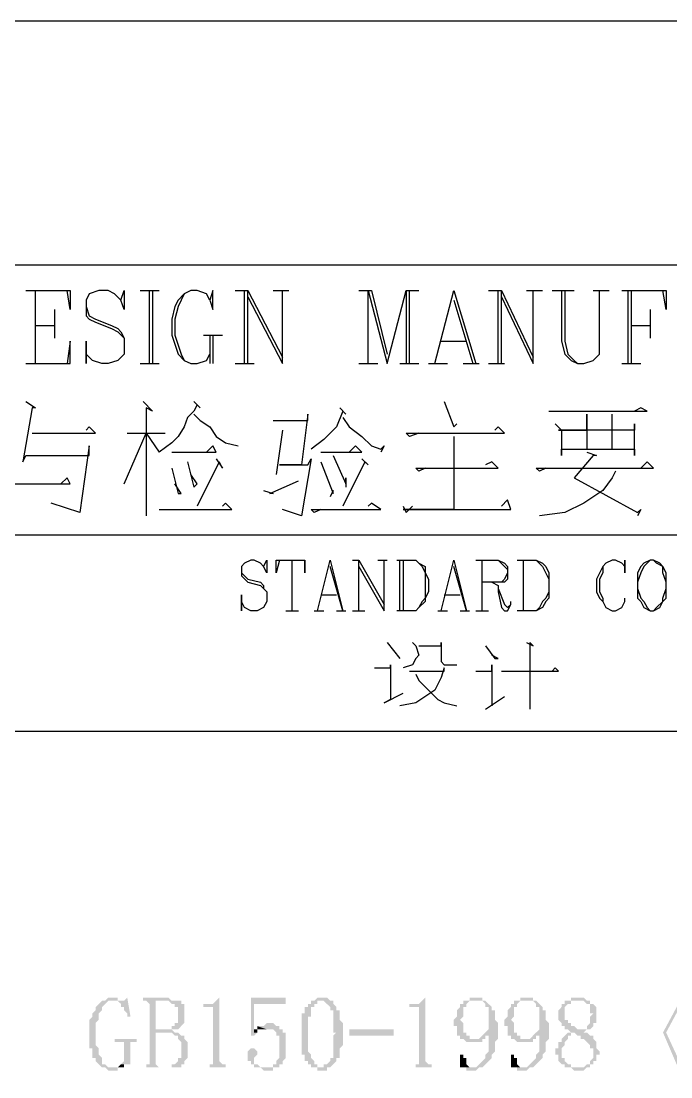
# Model space of a CAD drawing. Extents: x 51 to 246, y 3 to 417.
# Drawn here: x 209.83 to 218.5, y 402.93 to 417.03 of the extents above; entities that cross this region are included whole.
import ezdxf

# ---------------------------------------------------------------- set-up
doc = ezdxf.new("R2010")
doc.units = 0
doc.header["$MEASUREMENT"] = 0
doc.layers.add('_____1', color=160, linetype='Continuous')

msp = doc.modelspace()

# ---------------------------------------------------------------- hatches: boundary and pattern name
at = {"layer": '_____1'}
for points in [[(218.694, 404.071), (218.398, 403.521), (218.652, 402.928), (218.694, 402.971), (218.44, 403.521), (218.736, 404.071)], [(211.032, 403.987), (210.989, 403.987), (210.947, 403.944), (210.905, 403.944), (210.862, 403.902), (210.82, 403.86), (210.82, 403.817), (210.778, 403.775), (210.778, 403.733), (210.735, 403.69), (210.735, 403.309), (210.778, 403.309), (210.778, 403.182), (210.82, 403.182), (210.82, 403.14), (210.905, 403.055), (210.947, 403.055), (210.989, 403.013), (211.116, 403.013), (211.116, 403.055), (211.159, 403.055), (210.989, 403.055), (210.947, 403.098), (210.905, 403.098), (210.905, 403.182), (210.862, 403.225), (210.862, 403.309), (210.82, 403.352), (210.82, 403.648), (210.862, 403.69), (210.862, 403.775), (210.905, 403.817), (210.905, 403.86), (210.947, 403.902), (210.989, 403.944), (211.159, 403.944), (211.116, 403.944), (211.116, 403.987), (211.074, 403.987)], [(211.243, 403.987), (211.201, 403.944), (211.032, 403.944), (211.116, 403.944), (211.159, 403.902), (211.159, 403.86), (211.201, 403.86), (211.201, 403.817), (211.243, 403.775), (211.243, 403.733), (211.286, 403.733)], [(211.751, 403.987), (211.455, 403.987), (211.455, 403.944), (211.794, 403.944), (211.836, 403.902), (211.878, 403.902), (211.878, 403.86), (211.921, 403.86), (211.921, 403.648), (211.878, 403.648), (211.878, 403.606), (211.836, 403.606), (211.836, 403.563), (211.624, 403.563), (211.921, 403.563), (211.963, 403.606), (212.005, 403.648), (212.005, 403.902), (211.963, 403.902), (211.963, 403.944), (211.836, 403.944), (211.794, 403.987)], [(211.455, 403.944), (211.497, 403.944), (211.54, 403.902), (211.54, 403.098), (211.497, 403.098), (211.497, 403.055), (211.667, 403.055), (211.624, 403.098), (211.624, 403.521), (211.878, 403.521), (211.836, 403.563), (211.624, 403.563), (211.624, 403.944), (211.709, 403.944)], [(212.471, 403.987), (212.429, 403.944), (212.386, 403.902), (212.259, 403.902), (212.259, 403.86), (212.386, 403.86), (212.386, 403.098), (212.344, 403.098), (212.344, 403.055), (212.259, 403.055), (212.64, 403.055), (212.556, 403.055), (212.556, 403.098), (212.513, 403.098), (212.471, 403.14)], [(213.36, 403.987), (212.894, 403.987), (212.894, 403.479), (212.937, 403.479), (212.979, 403.521), (212.937, 403.521), (212.937, 403.902), (213.36, 403.902)], [(213.699, 403.944), (213.699, 403.902), (213.656, 403.902), (213.656, 403.86), (213.614, 403.86), (213.614, 403.775), (213.572, 403.775), (213.572, 403.225), (213.614, 403.225), (213.614, 403.14), (213.656, 403.14), (213.656, 403.098), (213.699, 403.098), (213.699, 403.055), (213.783, 403.055), (213.783, 403.013), (213.91, 403.013), (213.91, 403.055), (213.953, 403.055), (213.783, 403.055), (213.783, 403.098), (213.741, 403.098), (213.741, 403.14), (213.699, 403.182), (213.699, 403.225), (213.656, 403.267), (213.656, 403.733), (213.699, 403.733), (213.699, 403.86), (213.741, 403.86), (213.741, 403.902), (213.783, 403.902), (213.783, 403.944), (213.826, 403.944)], [(213.826, 403.987), (213.783, 403.987), (213.741, 403.944), (213.699, 403.944), (213.868, 403.944), (213.91, 403.902), (213.953, 403.86), (213.953, 403.817), (213.995, 403.817), (213.995, 403.521), (214.037, 403.521), (213.995, 403.479), (213.995, 403.182), (213.953, 403.182), (213.953, 403.14), (213.91, 403.098), (213.868, 403.098), (213.868, 403.055), (213.826, 403.055), (213.953, 403.055), (214.037, 403.14), (214.037, 403.182), (214.08, 403.182), (214.08, 403.309), (214.122, 403.352), (214.122, 403.648), (214.08, 403.69), (214.08, 403.817), (214.037, 403.817), (214.037, 403.86), (213.995, 403.902), (213.995, 403.944), (213.953, 403.944), (213.91, 403.987), (213.868, 403.987)], [(215.223, 403.987), (215.18, 403.944), (215.138, 403.902), (215.011, 403.902), (215.011, 403.86), (215.138, 403.86), (215.138, 403.098), (215.096, 403.098), (215.096, 403.055), (215.011, 403.055), (215.392, 403.055), (215.307, 403.055), (215.307, 403.098), (215.265, 403.098), (215.223, 403.14)], [(215.9, 403.987), (215.815, 403.987), (215.815, 403.944), (215.731, 403.944), (215.731, 403.902), (215.688, 403.902), (215.688, 403.86), (215.646, 403.817), (215.646, 403.733), (215.604, 403.69), (215.604, 403.606), (215.646, 403.606), (215.646, 403.479), (215.688, 403.479), (215.688, 403.436), (215.858, 403.436), (215.815, 403.436), (215.815, 403.479), (215.773, 403.479), (215.773, 403.521), (215.731, 403.521), (215.731, 403.648), (215.688, 403.69), (215.731, 403.733), (215.731, 403.86), (215.773, 403.86), (215.773, 403.902), (215.815, 403.944), (216.027, 403.944), (215.985, 403.944), (215.985, 403.987), (215.942, 403.987)], [(216.577, 403.987), (216.493, 403.987), (216.493, 403.944), (216.408, 403.944), (216.408, 403.902), (216.366, 403.902), (216.366, 403.86), (216.323, 403.817), (216.323, 403.733), (216.281, 403.69), (216.281, 403.606), (216.323, 403.606), (216.323, 403.479), (216.366, 403.479), (216.366, 403.436), (216.535, 403.436), (216.493, 403.436), (216.493, 403.479), (216.45, 403.479), (216.45, 403.521), (216.408, 403.521), (216.408, 403.648), (216.366, 403.69), (216.408, 403.733), (216.408, 403.86), (216.45, 403.86), (216.45, 403.902), (216.493, 403.944), (216.704, 403.944), (216.662, 403.944), (216.662, 403.987), (216.62, 403.987)], [(217.255, 403.987), (217.17, 403.987), (217.17, 403.944), (217.085, 403.944), (217.085, 403.902), (217.043, 403.902), (217.043, 403.86), (217.001, 403.817), (217.001, 403.69), (217.043, 403.648), (217.043, 403.606), (217.085, 403.606), (217.085, 403.563), (217.128, 403.563), (217.17, 403.521), (217.128, 403.521), (217.212, 403.521), (217.255, 403.479), (217.297, 403.479), (217.297, 403.436), (217.339, 403.436), (217.424, 403.352), (217.424, 403.309), (217.466, 403.309), (217.466, 403.182), (217.424, 403.14), (217.424, 403.098), (217.382, 403.098), (217.339, 403.055), (217.128, 403.055), (217.17, 403.055), (217.212, 403.013), (217.339, 403.013), (217.382, 403.055), (217.424, 403.055), (217.424, 403.098), (217.466, 403.098), (217.466, 403.14), (217.509, 403.14), (217.509, 403.225), (217.551, 403.225), (217.551, 403.267), (217.509, 403.309), (217.509, 403.394), (217.466, 403.436), (217.466, 403.479), (217.424, 403.479), (217.382, 403.521), (217.339, 403.521), (217.382, 403.563), (217.255, 403.563), (217.212, 403.606), (217.17, 403.606), (217.17, 403.648), (217.128, 403.648), (217.128, 403.69), (217.085, 403.69), (217.085, 403.86), (217.128, 403.902), (217.17, 403.902), (217.17, 403.944), (217.382, 403.944), (217.339, 403.987), (217.297, 403.987)], [(217.382, 403.944), (217.255, 403.944), (217.339, 403.944), (217.382, 403.902), (217.424, 403.902), (217.424, 403.775), (217.466, 403.775), (217.424, 403.733), (217.424, 403.648), (217.382, 403.606), (217.382, 403.563), (217.297, 403.563), (217.424, 403.563), (217.466, 403.606), (217.466, 403.648), (217.509, 403.648), (217.509, 403.86), (217.466, 403.902), (217.424, 403.902), (217.424, 403.944)], [(212.979, 403.606), (212.979, 403.563), (212.937, 403.563), (212.937, 403.521), (212.979, 403.521), (212.979, 403.563), (213.106, 403.563)], [(213.148, 403.648), (213.106, 403.648), (213.064, 403.606), (212.979, 403.606), (213.106, 403.563), (213.191, 403.563), (213.233, 403.521), (213.233, 403.479), (213.275, 403.479), (213.275, 403.182), (213.233, 403.14), (213.233, 403.098), (213.191, 403.098), (213.191, 403.055), (212.979, 403.055), (213.021, 403.055), (213.064, 403.013), (213.191, 403.013), (213.191, 403.055), (213.275, 403.055), (213.275, 403.098), (213.318, 403.098), (213.318, 403.14), (213.36, 403.182), (213.36, 403.521), (213.318, 403.521), (213.318, 403.563), (213.275, 403.563), (213.275, 403.606), (213.233, 403.606), (213.191, 403.648)], [(211.878, 403.521), (211.751, 403.521), (211.836, 403.521), (211.878, 403.479), (211.921, 403.479), (211.921, 403.436), (211.963, 403.394), (211.963, 403.182), (211.921, 403.182), (211.921, 403.14), (211.878, 403.098), (211.836, 403.098), (211.836, 403.055), (211.455, 403.055), (211.963, 403.055), (211.963, 403.098), (212.005, 403.098), (212.005, 403.14), (212.048, 403.182), (212.048, 403.394), (212.005, 403.436), (212.005, 403.479), (211.963, 403.479), (211.921, 403.521)], [(216.027, 403.521), (215.985, 403.479), (215.942, 403.436), (215.731, 403.436), (215.773, 403.394), (215.985, 403.394), (215.985, 403.436), (216.027, 403.436), (216.027, 403.479), (216.069, 403.479), (216.069, 403.521)], [(216.704, 403.521), (216.662, 403.479), (216.62, 403.436), (216.408, 403.436), (216.45, 403.394), (216.662, 403.394), (216.662, 403.436), (216.704, 403.436), (216.704, 403.479), (216.747, 403.479), (216.747, 403.521)], [(217.128, 403.521), (217.085, 403.479), (217.043, 403.436), (217.043, 403.394), (217.001, 403.394), (217.001, 403.309), (216.958, 403.309), (216.958, 403.225), (217.001, 403.225), (217.001, 403.14), (217.043, 403.098), (217.085, 403.098), (217.085, 403.055), (217.255, 403.055), (217.17, 403.055), (217.17, 403.098), (217.128, 403.098), (217.085, 403.14), (217.085, 403.182), (217.043, 403.182), (217.043, 403.309), (217.085, 403.352), (217.085, 403.394), (217.128, 403.436), (217.128, 403.479), (217.17, 403.479), (217.17, 403.521)], [(211.37, 403.436), (211.074, 403.436), (211.074, 403.394), (211.201, 403.394), (211.201, 403.14), (211.159, 403.098), (211.286, 403.098), (211.286, 403.394), (211.37, 403.394)], [(212.894, 403.309), (212.852, 403.267), (212.852, 403.14), (212.894, 403.14), (212.894, 403.098), (212.937, 403.098), (212.937, 403.055), (213.106, 403.055), (213.021, 403.055), (212.979, 403.098), (212.937, 403.098), (212.937, 403.182), (212.979, 403.225), (212.979, 403.267), (212.937, 403.309)], [(215.731, 403.225), (215.688, 403.225), (215.688, 403.055), (215.858, 403.055), (215.815, 403.055), (215.773, 403.098), (215.773, 403.182), (215.731, 403.182)], [(216.408, 403.225), (216.366, 403.225), (216.366, 403.055), (216.535, 403.055), (216.493, 403.055), (216.45, 403.098), (216.45, 403.182), (216.408, 403.182)], [(211.159, 403.098), (211.116, 403.055), (211.074, 403.055), (211.201, 403.055), (211.201, 403.098), (211.243, 403.098)]]:
    msp.add_hatch(color=7, dxfattribs=at).paths.add_polyline_path(points, is_closed=False)
for points in [[(216.027, 403.944), (215.9, 403.944), (215.985, 403.944), (216.027, 403.902), (216.027, 403.86), (216.069, 403.86), (216.069, 403.563), (216.027, 403.521), (216.069, 403.521), (216.069, 403.267), (216.027, 403.225), (216.027, 403.182), (215.9, 403.055), (215.731, 403.055), (215.773, 403.055), (215.773, 403.013), (215.9, 403.013), (215.942, 403.055), (215.985, 403.055), (216.112, 403.182), (216.112, 403.225), (216.154, 403.267), (216.154, 403.394), (216.196, 403.436), (216.196, 403.648), (216.154, 403.69), (216.154, 403.817), (216.112, 403.817), (216.112, 403.86), (216.069, 403.902)], [(216.704, 403.944), (216.577, 403.944), (216.662, 403.944), (216.704, 403.902), (216.704, 403.86), (216.747, 403.86), (216.747, 403.563), (216.704, 403.521), (216.747, 403.521), (216.747, 403.267), (216.704, 403.225), (216.704, 403.182), (216.577, 403.055), (216.408, 403.055), (216.45, 403.055), (216.45, 403.013), (216.577, 403.013), (216.62, 403.055), (216.662, 403.055), (216.789, 403.182), (216.789, 403.225), (216.831, 403.267), (216.831, 403.394), (216.874, 403.436), (216.874, 403.648), (216.831, 403.69), (216.831, 403.817), (216.789, 403.817), (216.789, 403.86), (216.747, 403.902)], [(214.207, 403.563), (214.799, 403.563), (214.799, 403.479), (214.207, 403.479)]]:
    msp.add_hatch(color=7, dxfattribs=at).paths.add_polyline_path(points)

# ---------------------------------------------------------------- linework, layer by layer
at = {"layer": '_____1', "color": 7}
for p, q in [((245.872, 417.025), (51.012, 417.025)), ((242.612, 413.766), (59.182, 413.766)), ((242.612, 413.766), (183.557, 413.766)), ((210.016, 412.453), (210.016, 413.427)), ((211.413, 413.427), (211.667, 413.427)), ((211.54, 412.453), (211.54, 413.427)), ((211.582, 413.427), (211.582, 412.453)), ((212.683, 413.427), (212.852, 413.427)), ((212.81, 412.453), (212.81, 413.427)), ((213.191, 413.427), (213.402, 413.427)), ((214.334, 413.427), (214.503, 413.427)), ((214.461, 412.453), (214.461, 413.427)), ((214.503, 413.427), (214.715, 412.58)), ((214.969, 413.427), (215.138, 413.427)), ((215.011, 412.453), (215.011, 413.427)), ((216.069, 413.427), (216.239, 413.427)), ((216.196, 412.453), (216.196, 413.427)), ((216.577, 413.427), (216.789, 413.427)), ((216.916, 413.427), (217.212, 413.427)), ((217.466, 413.427), (217.678, 413.427)), ((217.932, 412.453), (217.932, 413.427)), ((217.974, 413.427), (217.974, 412.453)), ((215.604, 413.3), (215.858, 412.453)), ((210.27, 413.173), (210.27, 412.792)), ((218.228, 413.173), (218.228, 412.792)), ((210.016, 412.961), (210.27, 412.961)), ((217.974, 412.961), (218.228, 412.961)), ((212.259, 412.834), (212.513, 412.834)), ((212.344, 412.834), (212.344, 412.453)), ((212.386, 412.834), (212.386, 412.453)), ((215.434, 412.75), (215.773, 412.75)), ((211.413, 412.453), (211.667, 412.453)), ((212.683, 412.453), (212.937, 412.453)), ((214.334, 412.453), (214.588, 412.453)), ((214.884, 412.453), (215.138, 412.453)), ((215.265, 412.453), (215.519, 412.453)), ((215.731, 412.453), (215.942, 412.453)), ((216.069, 412.453), (216.281, 412.453)), ((217.847, 412.453), (218.101, 412.453)), ((211.243, 411.522), (211.751, 411.522)), ((213.318, 411.564), (213.233, 410.972)), ((183.557, 410.167), (242.612, 410.167)), ((213.445, 409.151), (213.445, 409.829)), ((214.249, 409.829), (214.334, 409.829)), ((214.334, 409.151), (214.334, 409.829)), ((214.334, 409.829), (214.672, 409.236)), ((214.588, 409.829), (214.715, 409.829)), ((214.884, 409.151), (214.884, 409.829)), ((214.926, 409.829), (214.926, 409.151)), ((215.985, 409.151), (215.985, 409.829)), ((216.535, 409.151), (216.535, 409.829)), ((213.826, 409.363), (214.037, 409.363)), ((215.477, 409.363), (215.688, 409.363)), ((213.36, 409.151), (213.529, 409.151)), ((213.741, 409.151), (213.868, 409.151)), ((214.037, 409.151), (214.164, 409.151)), ((214.249, 409.151), (214.418, 409.151)), ((215.392, 409.151), (215.519, 409.151)), ((215.688, 409.151), (215.815, 409.151)), ((215.9, 409.151), (216.069, 409.151)), ((214.715, 408.728), (214.884, 408.516)), ((216.027, 407.839), (216.281, 408.008)), ((183.557, 407.543), (242.612, 407.543))]:
    msp.add_line(p, q, dxfattribs=at)
for points in [[(209.889, 413.427), (210.481, 413.427), (210.481, 413.173), (210.439, 413.427)], [(211.159, 413.3), (211.201, 413.427), (211.201, 413.173), (211.159, 413.3), (211.074, 413.385), (210.989, 413.427), (210.862, 413.427), (210.735, 413.385), (210.693, 413.3), (210.693, 413.088), (210.735, 413.046), (210.82, 413.004), (211.032, 412.919), (211.116, 412.877), (211.201, 412.792)], [(212.344, 413.3), (212.386, 413.173), (212.386, 413.427), (212.344, 413.3), (212.302, 413.385), (212.175, 413.427), (212.09, 413.427), (212.005, 413.385), (211.921, 413.3), (211.878, 413.215), (211.836, 413.046), (211.836, 412.834), (211.921, 412.58), (212.005, 412.496), (212.09, 412.453), (212.175, 412.453), (212.302, 412.496), (212.344, 412.58)], [(212.09, 413.427), (212.005, 413.385), (211.921, 413.215), (211.878, 413.046), (211.878, 412.834), (211.963, 412.58), (212.005, 412.496), (212.09, 412.453)], [(212.852, 412.453), (212.852, 413.427), (213.318, 412.538)], [(212.852, 413.342), (213.318, 412.453), (213.318, 413.427)], [(214.461, 413.427), (214.715, 412.453), (214.969, 413.427), (214.969, 412.453)], [(215.35, 412.453), (215.604, 413.427), (215.9, 412.453)], [(216.239, 412.453), (216.239, 413.427), (216.662, 412.538)], [(216.239, 413.342), (216.662, 412.453), (216.662, 413.427)], [(217.043, 413.427), (217.043, 412.75), (217.085, 412.58), (217.17, 412.496), (217.255, 412.453), (217.339, 412.453), (217.466, 412.496), (217.551, 412.58), (217.551, 413.427)], [(217.085, 413.427), (217.085, 412.75), (217.128, 412.58), (217.212, 412.496), (217.255, 412.453)], [(217.847, 413.427), (218.44, 413.427), (218.44, 413.173), (218.398, 413.427)], [(210.693, 413.215), (210.735, 413.088), (210.82, 413.046), (211.032, 412.961), (211.116, 412.919), (211.159, 412.877), (211.201, 412.792), (211.201, 412.58), (211.116, 412.496), (210.989, 412.453), (210.905, 412.453), (210.778, 412.496), (210.693, 412.58), (210.693, 412.75), (210.693, 412.453), (210.693, 412.58)], [(209.889, 412.453), (210.481, 412.453), (210.481, 412.75), (210.439, 412.453)], [(209.889, 411.945), (210.016, 411.861), (209.973, 411.861), (209.846, 411.141), (209.889, 411.226), (210.735, 411.226), (210.735, 411.353), (210.608, 410.464), (210.227, 410.591)], [(211.455, 411.945), (211.582, 411.818), (211.497, 411.861), (211.497, 410.421)], [(212.132, 411.945), (212.217, 411.861), (212.175, 411.903), (212.132, 411.818), (212.048, 411.734), (212.005, 411.607), (211.921, 411.48), (211.836, 411.395), (211.667, 411.268)], [(215.477, 411.945), (215.604, 411.607), (215.646, 411.649), (215.604, 411.607)], [(212.132, 411.776), (212.217, 411.691), (212.344, 411.607), (212.429, 411.48), (212.556, 411.395), (212.725, 411.353)], [(213.191, 411.691), (213.656, 411.691), (213.656, 411.776), (213.572, 411.099), (213.275, 411.099), (213.656, 411.099), (213.699, 411.183), (213.572, 410.421), (213.318, 410.506)], [(214.08, 411.861), (214.164, 411.776), (214.122, 411.818), (214.037, 411.607), (213.868, 411.437), (213.699, 411.31)], [(216.874, 411.818), (218.186, 411.818), (218.101, 411.861), (218.017, 411.818)], [(216.958, 411.649), (217.043, 411.564), (217.043, 411.226), (217.043, 411.31), (218.017, 411.31), (218.017, 411.226), (218.017, 411.649), (218.017, 411.564), (217.001, 411.564), (217.382, 411.564), (217.382, 411.776), (217.382, 411.31), (217.72, 411.31), (217.72, 411.776)], [(214.122, 411.734), (214.207, 411.607), (214.376, 411.48), (214.503, 411.353), (214.63, 411.31), (214.672, 411.353), (214.63, 411.268)], [(209.973, 411.522), (210.82, 411.522), (210.735, 411.607), (210.693, 411.564)], [(211.201, 410.845), (211.497, 411.522), (211.667, 411.268)], [(215.138, 411.522), (215.011, 411.48), (214.969, 411.522), (216.281, 411.522), (216.196, 411.607), (216.154, 411.564)], [(211.836, 411.268), (212.429, 411.268), (212.386, 411.353), (212.302, 411.268)], [(213.826, 411.268), (214.376, 411.268), (214.291, 411.353), (214.207, 411.268)], [(215.604, 411.48), (215.604, 410.506), (214.926, 410.506), (216.366, 410.506), (216.323, 410.633), (216.239, 410.548)], [(213.995, 411.226), (214.164, 410.845), (214.164, 410.929), (214.164, 410.802)], [(217.382, 411.268), (217.509, 411.226), (217.466, 411.226), (217.212, 410.929), (218.059, 410.464), (218.101, 410.506), (218.059, 410.421)], [(212.048, 411.141), (212.132, 410.802), (212.175, 410.845), (212.09, 410.972)], [(212.429, 411.183), (212.513, 411.056), (212.471, 411.141), (212.175, 410.548)], [(213.826, 411.141), (213.995, 410.718), (213.995, 410.76), (213.953, 410.675)], [(214.376, 411.183), (214.461, 411.099), (214.418, 411.141), (214.122, 410.548)], [(215.223, 411.056), (215.138, 411.014), (215.096, 411.056), (216.196, 411.056), (216.112, 411.141), (216.027, 411.099)], [(216.831, 411.056), (216.747, 411.014), (216.704, 411.056), (218.271, 411.056), (218.186, 411.141), (218.101, 411.056)], [(209.635, 410.845), (209.592, 410.802), (209.508, 410.845), (210.481, 410.845), (210.439, 410.929), (210.354, 410.845)], [(211.836, 411.056), (211.921, 410.718), (211.963, 410.718), (211.878, 410.845)], [(217.763, 411.014), (217.72, 410.929), (217.593, 410.76), (217.339, 410.591), (217.085, 410.464), (216.747, 410.421)], [(213.064, 410.76), (213.191, 410.718), (213.148, 410.718), (213.529, 410.887)], [(211.667, 410.506), (212.64, 410.506), (212.556, 410.591), (212.513, 410.548)], [(213.826, 410.506), (213.741, 410.464), (213.699, 410.506), (214.63, 410.506), (214.503, 410.591), (214.461, 410.548)], [(214.926, 410.548), (214.969, 410.464), (215.053, 410.548)], [(213.064, 409.744), (213.106, 409.829), (213.106, 409.659), (213.064, 409.744), (213.021, 409.786), (212.937, 409.829), (212.894, 409.829), (212.81, 409.786), (212.767, 409.744), (212.767, 409.617), (212.852, 409.532), (213.021, 409.49), (213.106, 409.405)], [(213.275, 409.829), (213.233, 409.659), (213.233, 409.829), (213.614, 409.829), (213.614, 409.659), (213.614, 409.829)], [(213.783, 409.151), (213.953, 409.829), (214.122, 409.151), (213.953, 409.744)], [(214.334, 409.744), (214.672, 409.151), (214.672, 409.829)], [(214.842, 409.829), (215.096, 409.829), (215.138, 409.786), (215.223, 409.744), (215.223, 409.659), (215.265, 409.575), (215.265, 409.405), (215.223, 409.321), (215.223, 409.278), (215.138, 409.194), (215.096, 409.151), (214.842, 409.151)], [(215.096, 409.829), (215.18, 409.744), (215.223, 409.659), (215.223, 409.321), (215.18, 409.278), (215.138, 409.194), (215.096, 409.151)], [(215.434, 409.151), (215.604, 409.829), (215.773, 409.151), (215.604, 409.744)], [(215.9, 409.829), (216.196, 409.829), (216.281, 409.786), (216.323, 409.744), (216.323, 409.575), (216.281, 409.532), (215.985, 409.532)], [(216.196, 409.829), (216.323, 409.702), (216.323, 409.659), (216.281, 409.575), (216.239, 409.532), (216.196, 409.532)], [(216.45, 409.829), (216.704, 409.829), (216.789, 409.786), (216.831, 409.744), (216.874, 409.659), (216.874, 409.321), (216.831, 409.278), (216.789, 409.194), (216.704, 409.151), (216.45, 409.151)], [(216.704, 409.829), (216.789, 409.744), (216.874, 409.575), (216.874, 409.405), (216.831, 409.321), (216.789, 409.278), (216.747, 409.194), (216.704, 409.151)], [(217.89, 409.744), (217.89, 409.659), (217.89, 409.829), (217.89, 409.744), (217.847, 409.786), (217.763, 409.829), (217.72, 409.829), (217.636, 409.786), (217.593, 409.744), (217.509, 409.575), (217.509, 409.405), (217.551, 409.321), (217.593, 409.278), (217.636, 409.194), (217.72, 409.151), (217.763, 409.151), (217.847, 409.194), (217.89, 409.278), (217.89, 409.321)], [(217.72, 409.829), (217.636, 409.786), (217.593, 409.744), (217.593, 409.659), (217.551, 409.575), (217.551, 409.405), (217.593, 409.321), (217.593, 409.278), (217.636, 409.194), (217.72, 409.151)], [(218.228, 409.829), (218.144, 409.786), (218.101, 409.744), (218.059, 409.659), (218.059, 409.321), (218.101, 409.278), (218.144, 409.194), (218.228, 409.151), (218.271, 409.151), (218.355, 409.194), (218.398, 409.278), (218.44, 409.321), (218.44, 409.659), (218.398, 409.744), (218.355, 409.786), (218.271, 409.829), (218.228, 409.829), (218.144, 409.744), (218.101, 409.659), (218.059, 409.532), (218.059, 409.448), (218.101, 409.321), (218.144, 409.278), (218.186, 409.194), (218.228, 409.151)], [(218.271, 409.151), (218.313, 409.194), (218.398, 409.278), (218.398, 409.321), (218.44, 409.448), (218.44, 409.532), (218.398, 409.659), (218.398, 409.744), (218.313, 409.786), (218.271, 409.829)], [(212.767, 409.659), (212.852, 409.575), (213.021, 409.532), (213.064, 409.49), (213.064, 409.448), (213.106, 409.405), (213.106, 409.278), (213.064, 409.194), (212.979, 409.151), (212.894, 409.151), (212.81, 409.194), (212.767, 409.278), (212.767, 409.363), (212.767, 409.151), (212.767, 409.278)], [(216.112, 409.532), (216.196, 409.49), (216.196, 409.448), (216.281, 409.236), (216.323, 409.194), (216.366, 409.236)], [(216.196, 409.49), (216.196, 409.405), (216.239, 409.194), (216.281, 409.151), (216.323, 409.151), (216.366, 409.236), (216.366, 409.278)], [(215.053, 408.728), (215.096, 408.686), (215.138, 408.559), (215.096, 408.516), (215.053, 408.432), (214.926, 408.389)], [(215.138, 408.686), (215.434, 408.686), (215.434, 408.728), (215.434, 408.474), (215.477, 408.432), (215.646, 408.432)], [(216.027, 408.686), (216.154, 408.516), (216.196, 408.516), (216.112, 408.559)], [(216.577, 408.728), (216.662, 408.686), (216.62, 408.728), (216.62, 407.839)], [(214.545, 408.389), (214.757, 408.389), (214.757, 408.432), (214.757, 407.966), (214.672, 407.924), (214.926, 408.051)], [(215.9, 408.347), (216.112, 408.347), (216.112, 408.432), (216.112, 407.881)], [(215.011, 408.347), (215.477, 408.347), (215.477, 408.389), (215.434, 408.262), (215.35, 408.093), (215.096, 407.924), (214.884, 407.881)], [(215.096, 408.305), (215.138, 408.22), (215.392, 407.966), (215.477, 407.924), (215.646, 407.881)], [(216.239, 408.347), (217.001, 408.347), (216.958, 408.389), (216.916, 408.347)]]:
    msp.add_lwpolyline(points, dxfattribs=at)

doc.saveas('drawing.dxf')
